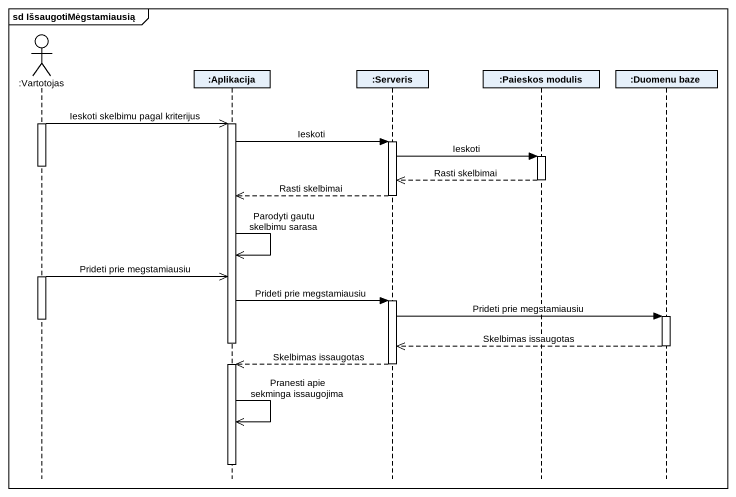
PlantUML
@startuml
mainframe sd IšsaugotiMėgstamiausią
hide footbox
actor ":Vartotojas" as Vartotojas
participant ":Aplikacija" as Aplikacija
participant ":Serveris" as Serveris
participant ":Paieskos modulis" as Paieskos_modulis
participant ":Duomenu baze" as Duomenu_baze

activate Vartotojas
Vartotojas ->> Aplikacija : Ieskoti skelbimu pagal kriterijus
activate Aplikacija
Aplikacija -> Serveris : Ieskoti
activate Serveris
Serveris -> Paieskos_modulis : Ieskoti
activate Paieskos_modulis
deactivate Vartotojas
Paieskos_modulis -->> Serveris : Rasti skelbimai
deactivate Paieskos_modulis
Serveris -->> Aplikacija : Rasti skelbimai
deactivate Serveris
Aplikacija ->> Aplikacija : Parodyti gautu skelbimu sarasa
activate Vartotojas
Vartotojas ->> Aplikacija : Prideti prie megstamiausiu
Aplikacija -> Serveris : Prideti prie megstamiausiu
activate Serveris
Serveris -> Duomenu_baze : Prideti prie megstamiausiu
activate Duomenu_baze
deactivate Vartotojas
deactivate Aplikacija
Duomenu_baze -->> Serveris : Skelbimas issaugotas
deactivate Duomenu_baze
Serveris -->> Aplikacija : Skelbimas issaugotas
deactivate Serveris
activate Aplikacija
Aplikacija ->> Aplikacija : Pranesti apie sekminga issaugojima
deactivate Aplikacija
@enduml
